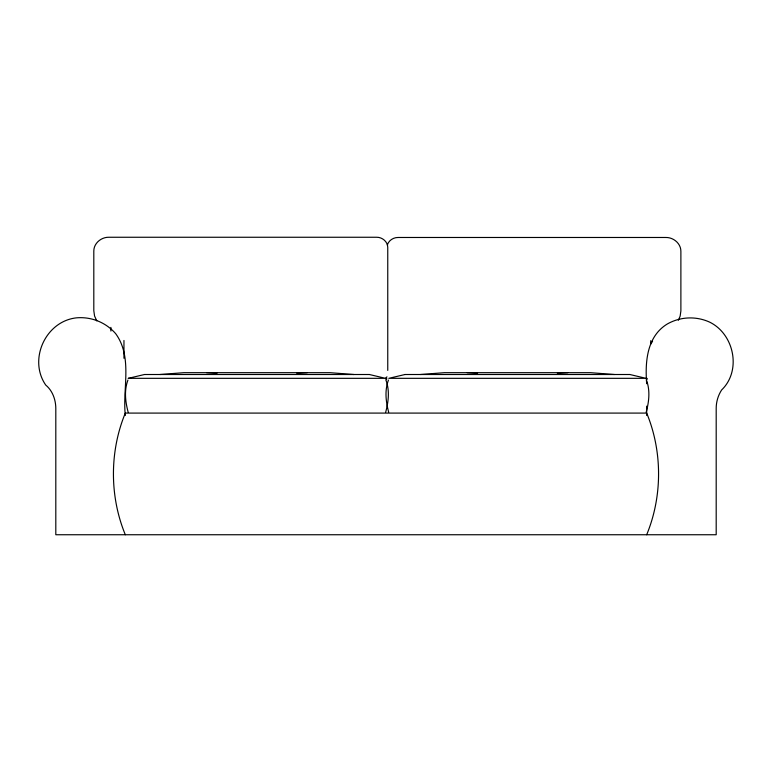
<?xml version="1.0" encoding="UTF-8"?>
<svg xmlns="http://www.w3.org/2000/svg" width="772" height="772" viewBox="0 0 772 772"><rect width="100%" height="100%" fill="white"/><g stroke="black" fill="none" stroke-linecap="round" stroke-linejoin="round"><path stroke-width="1.16" d="M385.672 412.267C388.499 401.672 389.841 390.584 385.913 380.056M646.183 412.267C649.011 401.672 650.352 390.584 646.425 380.056M127.94 380.056C124.002 390.584 125.353 401.672 128.171 412.267M388.451 380.056C384.514 390.584 385.865 401.672 388.692 412.267M387.312 245.071C388.644 240.459 393.373 237.419 398.072 237.477L665.802 237.477C673.406 237.274 680.962 243.47 680.885 251.344L680.885 310.923L680.132 316.182L678.347 320.293M646.685 534.745C662.521 496.338 662.521 451.485 646.685 413.088L125.315 413.088C109.479 451.485 109.479 496.338 125.315 534.745M651.607 342.72L652.581 341.156M386.946 376.813L385.99 377.962M128.316 378.328L144.48 374.507L369.363 374.507L385.527 378.328L128.268 378.328M386.039 379.641L386.868 378.849L386.039 378.058M646.55 379.641L647.38 378.849L646.55 378.058M159.949 374.507L183.842 372.683L330.001 372.683L353.894 374.507M420.47 374.507L444.354 372.683L590.512 372.683L614.406 374.507M296.805 373.252L307.295 372.683M557.326 373.252L567.806 372.683M467.07 372.683L477.55 373.252M206.558 372.683L217.038 373.252M96.77 320.882L94.56 315.97L93.808 310.711L93.808 251.132C93.721 243.257 101.286 237.062 108.881 237.255L376.611 237.255C382.227 237.11 387.814 241.694 387.756 247.513L387.756 370.406M650.728 340.693L650.728 344.244M646.685 383.723C644.987 362.136 646.733 336.495 667.288 323.999C680.277 316.626 695.958 315.922 709.555 322.088C734.24 334.044 741.728 370.666 721.627 389.966C718.105 395.409 716.194 401.865 716.194 408.349L716.194 534.745L55.806 534.745L55.806 408.349C55.738 399.684 52.573 390.7 45.731 385.064C28.101 359.53 45.625 321.2 76.476 317.842C91.357 316.549 105.899 322.426 115.704 333.697C132.909 357.388 122.372 388.586 125.315 415.5M646.685 406.14L646.685 415.5M123.954 340.471L123.954 358.266M110.898 327.405L110.898 331.043M405.001 374.507L388.837 378.328L646.039 378.328L629.875 374.507L405.001 374.507"/></g></svg>
